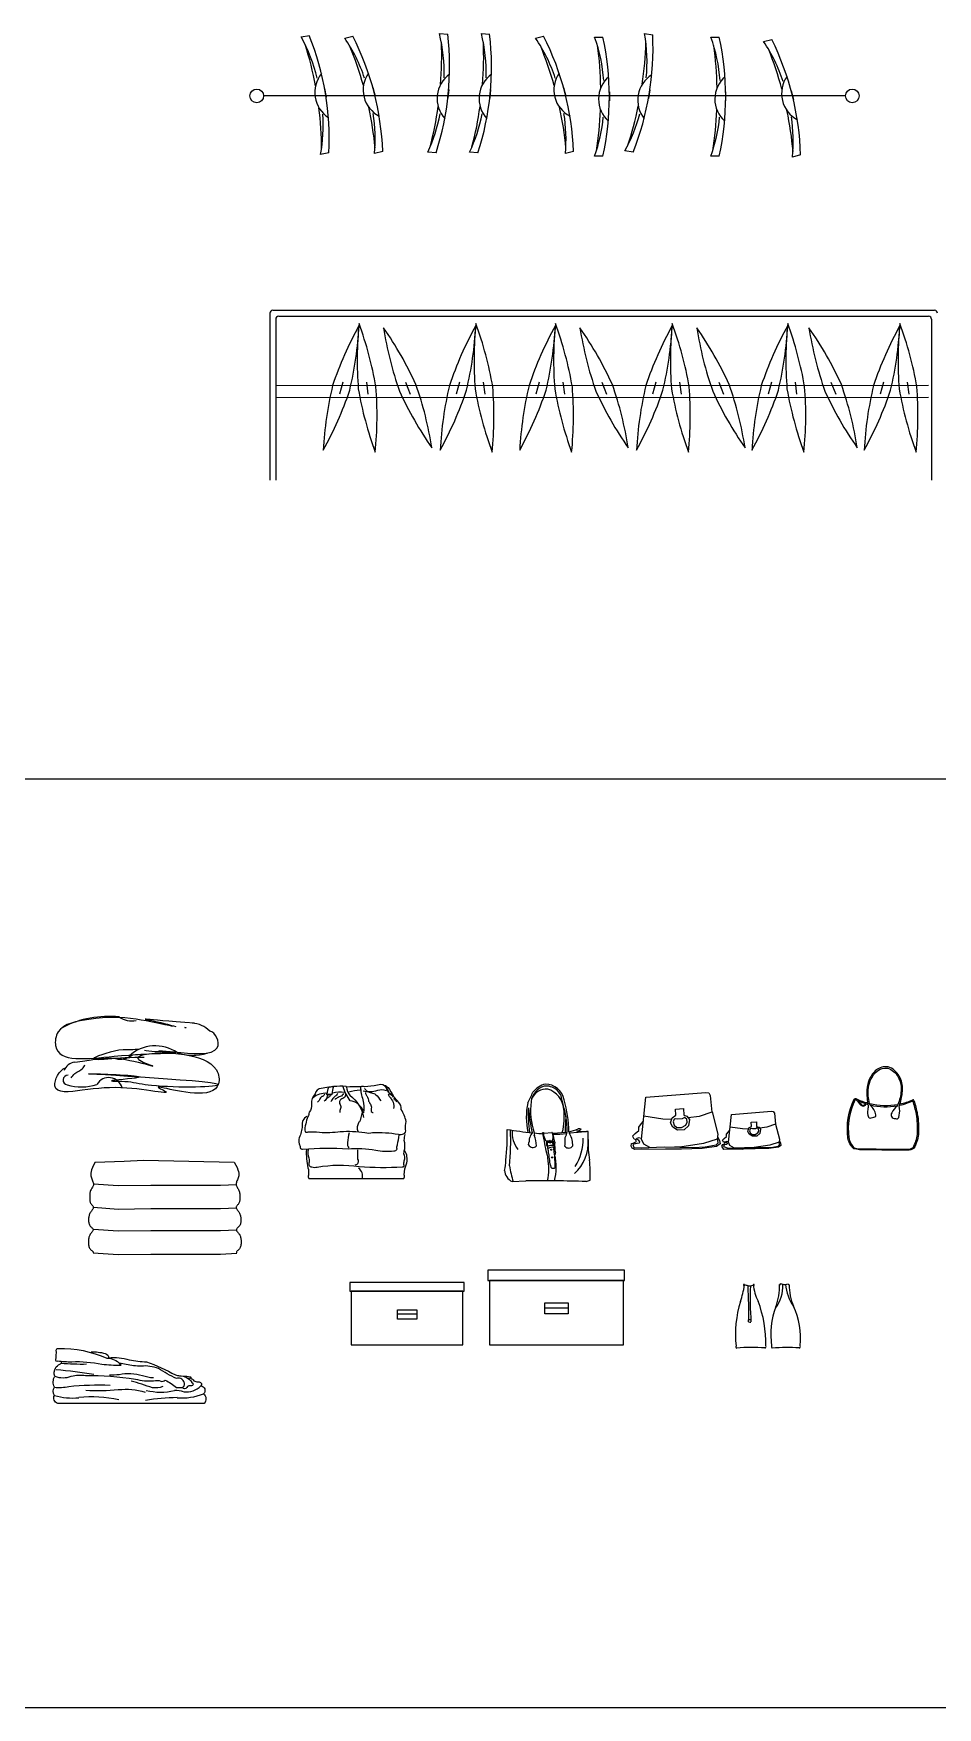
# Model space of a CAD drawing. Header units: inches. Extents: x 8.4 to 50.9, y 14.4 to 39.2.
# Drawn here: x 38.81 to 41.84, y 21.33 to 26.95 of the extents above; entities that cross this region are included whole.
import ezdxf

# ---------------------------------------------------------------- set-up
doc = ezdxf.new("R2010")
doc.units = ezdxf.units.IN
doc.header["$MEASUREMENT"] = 0
for name, color, linetype in [('02', 2, 'Continuous'), ('1', 1, 'Continuous'), ('4', 4, 'Continuous')]:
    doc.layers.add(name, color=color, linetype=linetype)

msp = doc.modelspace()

# ---------------------------------------------------------------- linework, layer by layer
at = {"layer": '02'}
for p, q in [((39.7055, 26.9423), (39.7333, 26.947)), ((39.8522, 26.9376), (39.8795, 26.9447)), ((40.1697, 26.9537), (40.1977, 26.9509)), ((40.3105, 26.9537), (40.3386, 26.9509)), ((40.4924, 26.9376), (40.5197, 26.9447)), ((40.6908, 26.9416), (40.7189, 26.9416)), ((40.8579, 26.9538), (40.8857, 26.9491)), ((41.0811, 26.9416), (41.1093, 26.9416)), ((41.2581, 26.9269), (41.2854, 26.9338)), ((39.7844, 26.7695), (39.7894, 26.7397)), ((39.9461, 26.7724), (39.9537, 26.7432)), ((40.201, 26.7662), (40.198, 26.7362)), ((40.3418, 26.7662), (40.3389, 26.7362)), ((40.5864, 26.7724), (40.5939, 26.7432)), ((40.7403, 26.7581), (40.7403, 26.7279)), ((40.8766, 26.7647), (40.8717, 26.7349)), ((41.1306, 26.7581), (41.1306, 26.7279)), ((41.3506, 26.7609), (41.3579, 26.7316)), ((41.5327, 26.744), (39.5789, 26.744)), ((39.7989, 26.5526), (39.7711, 26.5479)), ((39.9797, 26.5576), (39.9524, 26.5506)), ((40.1585, 26.553), (40.1305, 26.5558)), ((40.2994, 26.553), (40.2714, 26.5558)), ((40.62, 26.5576), (40.5927, 26.5506)), ((40.7189, 26.5417), (40.6908, 26.5417)), ((40.82, 26.5547), (40.7923, 26.5594)), ((41.1093, 26.5417), (41.0811, 26.5417)), ((41.3823, 26.5459), (41.355, 26.539)), ((40.863, 23.3818), (41.0641, 23.3977)), ((41.0641, 23.3977), (41.0739, 23.397)), ((41.0739, 23.397), (41.0792, 23.388)), ((41.0792, 23.388), (41.0845, 23.3321)), ((40.8479, 23.2417), (40.863, 23.3818)), ((40.9625, 23.3418), (40.9888, 23.3439)), ((40.9638, 23.3213), (40.9625, 23.3418)), ((40.9888, 23.3439), (40.99, 23.3213)), ((41.0845, 23.3321), (41.0415, 23.317)), ((41.0852, 23.3328), (41.1048, 23.2576)), ((41.15, 23.3245), (41.2841, 23.3351)), ((41.2841, 23.3351), (41.2906, 23.3346)), ((41.2906, 23.3346), (41.2941, 23.3286)), ((41.2941, 23.3286), (41.2976, 23.2913)), ((40.839, 23.282), (40.8478, 23.2937)), ((40.839, 23.2698), (40.839, 23.282)), ((40.8478, 23.2937), (40.8549, 23.3018)), ((40.9195, 23.3087), (40.8562, 23.3182)), ((40.9495, 23.3077), (40.9195, 23.3087)), ((40.9456, 23.296), (40.9514, 23.3133)), ((40.9528, 23.2813), (40.9456, 23.296)), ((40.9514, 23.3133), (40.9638, 23.3213)), ((40.9695, 23.2713), (40.9528, 23.2813)), ((40.9579, 23.3087), (40.9545, 23.299)), ((40.9545, 23.299), (40.9579, 23.2882)), ((40.9621, 23.31), (40.9579, 23.3087)), ((40.9579, 23.2882), (40.9671, 23.2809)), ((40.9687, 23.3085), (40.9621, 23.31)), ((40.9671, 23.2809), (40.9829, 23.2801)), ((40.9845, 23.3094), (40.9687, 23.3085)), ((40.9914, 23.2727), (40.9695, 23.2713)), ((40.9829, 23.2801), (40.9967, 23.2884)), ((40.9929, 23.3145), (40.9845, 23.3094)), ((40.99, 23.3213), (41.0009, 23.318)), ((41.006, 23.286), (40.9914, 23.2727)), ((41.0001, 23.3085), (40.9929, 23.3145)), ((40.9967, 23.2884), (41.0011, 23.2979)), ((41.0011, 23.2979), (41.0001, 23.3085)), ((41.0009, 23.318), (41.0096, 23.3073)), ((41.0415, 23.317), (41.0053, 23.3126)), ((41.0096, 23.3073), (41.006, 23.286)), ((41.1399, 23.2311), (41.15, 23.3245)), ((41.1399, 23.2657), (41.1446, 23.2711)), ((41.1877, 23.2757), (41.1454, 23.282)), ((41.2076, 23.2751), (41.1877, 23.2757)), ((41.205, 23.2673), (41.2089, 23.2788)), ((41.2089, 23.2788), (41.2172, 23.2842)), ((41.2133, 23.2757), (41.211, 23.2692)), ((41.2161, 23.2766), (41.2133, 23.2757)), ((41.2205, 23.2756), (41.2161, 23.2766)), ((41.2163, 23.2978), (41.2339, 23.2992)), ((41.2172, 23.2842), (41.2163, 23.2978)), ((41.231, 23.2762), (41.2205, 23.2756)), ((41.2366, 23.2796), (41.231, 23.2762)), ((41.2339, 23.2992), (41.2346, 23.2842)), ((41.2346, 23.2842), (41.2419, 23.2819)), ((41.2414, 23.2756), (41.2366, 23.2796)), ((41.242, 23.2685), (41.2414, 23.2756)), ((41.2419, 23.2819), (41.2477, 23.2748)), ((41.269, 23.2812), (41.2449, 23.2783)), ((41.2477, 23.2748), (41.2453, 23.2606)), ((41.2976, 23.2913), (41.269, 23.2812)), ((41.2981, 23.2918), (41.3112, 23.2417)), ((40.5215, 23.2618), (40.5471, 23.2639)), ((40.5291, 23.2311), (40.5295, 23.2207)), ((40.5315, 23.2312), (40.5317, 23.2203)), ((40.5329, 23.2342), (40.5316, 23.2342)), ((40.5322, 23.2171), (40.5336, 23.2171)), ((40.5329, 23.2324), (40.5325, 23.2324)), ((40.5402, 23.235), (40.5332, 23.235)), ((40.5332, 23.2314), (40.5409, 23.2315)), ((40.5483, 23.235), (40.5418, 23.235)), ((40.5425, 23.2315), (40.5488, 23.2316)), ((40.5493, 23.2616), (40.5987, 23.2651)), ((40.6358, 23.2638), (40.6051, 23.2616)), ((40.6691, 23.2668), (40.6358, 23.2638)), ((40.6691, 23.2668), (40.6636, 23.2674)), ((40.6691, 23.2401), (40.6691, 23.2668)), ((40.8134, 23.2174), (40.8143, 23.2262)), ((40.8169, 23.2113), (40.8134, 23.2174)), ((40.8143, 23.2262), (40.8204, 23.2281)), ((40.8187, 23.2525), (40.8266, 23.2601)), ((40.82, 23.2484), (40.8187, 23.2525)), ((40.8271, 23.2257), (40.8196, 23.223)), ((40.8196, 23.223), (40.8226, 23.2137)), ((40.8231, 23.2415), (40.82, 23.2484)), ((40.8204, 23.2281), (40.8315, 23.2333)), ((40.8279, 23.2402), (40.8231, 23.2415)), ((40.8266, 23.2601), (40.839, 23.2698)), ((40.8399, 23.2277), (40.8271, 23.2257)), ((40.8315, 23.2333), (40.8279, 23.2402)), ((40.8377, 23.246), (40.8306, 23.2419)), ((40.8306, 23.2419), (40.8372, 23.239)), ((40.8372, 23.239), (40.8412, 23.2325)), ((40.8478, 23.244), (40.8377, 23.246)), ((40.8412, 23.2325), (40.8399, 23.2277)), ((40.8469, 23.2125), (40.9242, 23.215)), ((40.8555, 23.2245), (40.8479, 23.2417)), ((40.8763, 23.2134), (40.8555, 23.2245)), ((40.9242, 23.215), (40.9767, 23.214)), ((40.9768, 23.2148), (40.9589, 23.2143)), ((41.0558, 23.2272), (40.9768, 23.2148)), ((41.0226, 23.2136), (41.0619, 23.2152)), ((41.1003, 23.2165), (41.0513, 23.21)), ((41.1025, 23.241), (41.0558, 23.2272)), ((41.0619, 23.2152), (41.0986, 23.2217)), ((41.0986, 23.2217), (41.1056, 23.2286)), ((41.1122, 23.225), (41.1003, 23.2165)), ((41.1048, 23.2576), (41.1025, 23.241)), ((41.1056, 23.2286), (41.1029, 23.2438)), ((41.1036, 23.2486), (41.1105, 23.2371)), ((41.1105, 23.2371), (41.1122, 23.225)), ((41.1175, 23.2181), (41.1216, 23.2234)), ((41.1193, 23.2151), (41.1175, 23.2181)), ((41.1248, 23.2064), (41.1193, 23.2151)), ((41.1204, 23.2382), (41.1257, 23.2433)), ((41.1213, 23.2355), (41.1204, 23.2382)), ((41.1234, 23.2309), (41.1213, 23.2355)), ((41.1216, 23.2234), (41.129, 23.2269)), ((41.126, 23.2218), (41.1231, 23.2167)), ((41.1231, 23.2167), (41.1393, 23.2105)), ((41.1231, 23.2167), (41.1231, 23.2167)), ((41.1266, 23.2315), (41.1234, 23.2309)), ((41.1257, 23.2433), (41.134, 23.2498)), ((41.1346, 23.2232), (41.126, 23.2218)), ((41.129, 23.2269), (41.1266, 23.2315)), ((41.1331, 23.2339), (41.1284, 23.2312)), ((41.1284, 23.2312), (41.1328, 23.2307)), ((41.1328, 23.2307), (41.1354, 23.2264)), ((41.1399, 23.2326), (41.1331, 23.2339)), ((41.134, 23.2579), (41.1399, 23.2657)), ((41.134, 23.2498), (41.134, 23.2579)), ((41.1354, 23.2264), (41.1346, 23.2232)), ((41.145, 23.2196), (41.1399, 23.2311)), ((41.1605, 23.2113), (41.145, 23.2196)), ((41.2099, 23.2575), (41.205, 23.2673)), ((41.221, 23.2508), (41.2099, 23.2575)), ((41.211, 23.2692), (41.2133, 23.262)), ((41.2133, 23.262), (41.2194, 23.2572)), ((41.2194, 23.2572), (41.2299, 23.2567)), ((41.2356, 23.2517), (41.221, 23.2508)), ((41.2785, 23.2214), (41.2258, 23.2131)), ((41.2299, 23.2567), (41.2391, 23.2622)), ((41.2453, 23.2606), (41.2356, 23.2517)), ((41.2391, 23.2622), (41.242, 23.2685)), ((41.3097, 23.2306), (41.2785, 23.2214)), ((41.2826, 23.2134), (41.307, 23.2177)), ((41.307, 23.2177), (41.3117, 23.2223)), ((41.3161, 23.2199), (41.3082, 23.2142)), ((41.3112, 23.2417), (41.3097, 23.2306)), ((41.3117, 23.2223), (41.3103, 23.2307)), ((41.3114, 23.2339), (41.315, 23.228)), ((41.315, 23.228), (41.3161, 23.2199)), ((40.5565, 23.1895), (40.5538, 23.2101)), ((40.8253, 23.2064), (40.8169, 23.2113)), ((40.8226, 23.2137), (40.8469, 23.2125)), ((40.9286, 23.2075), (40.8253, 23.2064)), ((40.982, 23.2079), (40.9286, 23.2075)), ((40.9767, 23.214), (41.0226, 23.2136)), ((41.0513, 23.21), (40.982, 23.2079)), ((41.1816, 23.2072), (41.1248, 23.2064)), ((41.1393, 23.2105), (41.1725, 23.2107)), ((41.2258, 23.2131), (41.1605, 23.2113)), ((41.1725, 23.2107), (41.184, 23.2099)), ((41.1884, 23.2064), (41.1816, 23.2072)), ((41.184, 23.2099), (41.1908, 23.2124)), ((41.1937, 23.2086), (41.1884, 23.2078)), ((41.1884, 23.2078), (41.1884, 23.2064)), ((41.1908, 23.2124), (41.2258, 23.2132)), ((41.2293, 23.2092), (41.1937, 23.2086)), ((41.2258, 23.2132), (41.2826, 23.2134)), ((41.2755, 23.2099), (41.2293, 23.2092)), ((41.3082, 23.2142), (41.2755, 23.2099)), ((40.4136, 23.0986), (40.4595, 23.1008)), ((40.0939, 22.6532), (40.0289, 22.6532)), ((40.602, 22.6738), (40.5239, 22.6738))]:
    msp.add_line(p, q, dxfattribs=at)
for points in [[(41.6159, 23.3553, -0.10597), (41.6093, 23.4065, -0.17047), (41.6323, 23.4635, -0.193442), (41.665, 23.48, -0.155373), (41.6848, 23.4755, -0.174667), (41.7144, 23.4398, -0.120659), (41.719, 23.3977, -0.08518), (41.7065, 23.3519, 0.140959), (41.6881, 23.3298, 0.271188), (41.6874, 23.3172, 0.271089), (41.7003, 23.3104, 0.516001), (41.7116, 23.3145, 0.08217), (41.7146, 23.3434, -0.184485), (41.714, 23.3536, 0.041387), (41.7235, 23.3971, 0.120659), (41.7187, 23.4413, 0.174667), (41.6871, 23.4794, 0.155373), (41.6646, 23.4845, 0.193442), (41.6289, 23.4665, 0.170517), (41.6047, 23.4067, 0.063843), (41.6095, 23.3533, -0.013988), (41.6074, 23.3407, 0.142578), (41.6098, 23.3155, 0.328569), (41.6153, 23.3121, 0.084264), (41.6316, 23.3162, 0.349844), (41.635, 23.3227, 0.17173)], [(39.8073, 23.3896, 0.052605), (39.7942, 23.3901, -0.486914), (39.7923, 23.3932, 0.032264), (39.7982, 23.4157, -0.316185), (39.7998, 23.4168, 0.025835), (39.8118, 23.4185, -0.607919), (39.8141, 23.4176, 0.043658), (39.8086, 23.3927, -0.481217)], [(41.5746, 23.3703, -0.003042), (41.5859, 23.3574, 0.321412), (41.5942, 23.3554, 0.113901), (41.6009, 23.3602, -0.031679)], [(39.0367, 22.4846, 0.058386), (38.9362, 22.4929, -0.032918), (38.8887, 22.4956, -0.785043), (38.8821, 22.5006, 0.057542), (38.8841, 22.5325, -0.588346), (38.8911, 22.5385, -0.112245), (39.0537, 22.5056, -0.243878), (39.0986, 22.485, -1.14098), (39.0989, 22.481, -0.018193)]]:
    msp.add_lwpolyline(points, format="xyb", close=True, dxfattribs=at)
for points in [[(39.7982, 23.4157, -0.000424), (39.7735, 23.4118, 0.315855), (39.7525, 23.3936, 0.180206), (39.7401, 23.3593, -0.24089), (39.7328, 23.3317, 0.108643), (39.7312, 23.3238, -0.075674), (39.7283, 23.3172, 0.063058), (39.7213, 23.2923, 0.163803), (39.7193, 23.2663, 0.330381), (39.7296, 23.266, -0.021181), (39.7671, 23.2648, 0.059064), (39.8372, 23.2669, -0.056956), (39.92, 23.2631, 0.119252), (39.9456, 23.2631, -0.059513), (40.0322, 23.2575, 0.104049), (40.0498, 23.2589, 0.437299), (40.0564, 23.2733, -0.090293), (40.058, 23.3008, 0.078415), (40.0419, 23.3408, 0.23325), (40.0322, 23.3655, 0.064402), (40.0168, 23.383)], [(39.7938, 23.3919, -0.099232), (39.8062, 23.3919, 0.396992), (39.8076, 23.3928)], [(39.9856, 23.4208, 0.238417), (39.9616, 23.4223, -0.032036), (39.9185, 23.4172, 0.240697), (39.9051, 23.4165, 0.03541), (39.858, 23.4161, 0.427311), (39.8554, 23.4183, 0.033746), (39.8152, 23.4179)], [(39.9119, 23.3416, 0.238948), (39.8707, 23.3699, -0.099634), (39.8473, 23.4166)], [(39.858, 23.4161, 0.179429), (39.869, 23.3888, -0.18809), (39.9151, 23.3143)], [(39.9051, 23.4165, 0.089129), (39.9131, 23.3736, -0.073142), (39.9155, 23.3293, -0.466229), (39.9119, 23.3416, -0.023364), (39.9036, 23.3044, -0.185541), (39.898, 23.2961, 0.180857), (39.8957, 23.2681)], [(39.9924, 23.4037, 0.154692), (39.9617, 23.4047, -0.147657), (39.9142, 23.4023)], [(39.9995, 23.3976, 0.053321), (39.9856, 23.4208, -0.676584), (39.9903, 23.4197, 0.10017), (39.9982, 23.415, 0.007599), (40.0162, 23.3859, -0.162388), (40.0155, 23.3822, 0.140868), (40.0037, 23.3914)], [(40.0137, 23.3879, 0.12751), (40.0022, 23.3942, -0.289421), (40.001, 23.3976, 0.074852), (39.9878, 23.4205)], [(41.7621, 23.3713, -0.037616), (41.774, 23.3253, -0.05603), (41.7781, 23.2634, -0.11055), (41.7652, 23.216, -0.275067), (41.7466, 23.2046, -0.009166), (41.599, 23.2057, -0.091267), (41.5607, 23.2093, -0.179838), (41.5411, 23.2459, -0.150068), (41.5623, 23.3754, -0.532357), (41.57, 23.3764, 0.04436), (41.6077, 23.3624)], [(41.5653, 23.3739, 0.150068), (41.5444, 23.2463, 0.176388), (41.5624, 23.2123, 0.089854), (41.5988, 23.209, 0.009178), (41.7466, 23.208, 0.275067), (41.7623, 23.2175, 0.11055), (41.7748, 23.2636, 0.05603), (41.7707, 23.3247, 0.036677), (41.7591, 23.3699, 0.036677)], [(41.5628, 23.3761, 0.007797), (41.569, 23.3729, -0.004047), (41.5841, 23.3558, 0.321412), (41.5951, 23.3532, 0.127161), (41.6034, 23.3594, 0.006), (41.6085, 23.358)], [(39.7252, 23.3174, 0.345285), (39.7096, 23.2859, -0.089627), (39.6993, 23.246, 0.091777), (39.699, 23.2258, -0.136934), (39.7023, 23.2128, 0.445396), (39.7109, 23.2076, -0.039908), (39.8636, 23.209, -0.057327), (39.9562, 23.2046, 0.088178), (40.0169, 23.2021, 0.335779), (40.0276, 23.2077, -0.15777), (40.029, 23.2225, 0.009008), (40.0351, 23.2555, 0.009008)], [(40.0535, 23.2573, 0.058826), (40.0509, 23.2375, -0.10426), (40.0524, 23.2072, 0.097955), (40.0498, 23.1936, -0.157807), (40.0509, 23.1674, 0.118529), (40.0503, 23.1544, -0.644104), (40.0446, 23.147, -0.031774), (39.9007, 23.1486, 0.075759), (39.76, 23.1465, -0.149528), (39.7417, 23.147, -0.480127), (39.7328, 23.1612, 0.130325), (39.7328, 23.1774, -0.112284), (39.7302, 23.2061)], [(39.867, 23.263, 0.070302), (39.8617, 23.23, 0.255659), (39.8662, 23.2116)], [(39.7235, 23.206, 0.073283), (39.7285, 23.1449, -0.136577), (39.7302, 23.1204, 0.193326), (39.7317, 23.1086), (40.0503, 23.1086, 0.176293), (40.052, 23.1213, -0.108095), (40.0609, 23.1617, 0.176992), (40.0541, 23.2022)], [(39.8944, 23.2056, 0.007316), (39.8955, 23.1737, -0.577356), (39.8861, 23.1544)], [(40.6622, 23.0992, 0.011679), (40.4595, 23.1008, 0.011679)], [(38.8776, 22.4081, -0.244181), (38.8789, 22.4455, -0.208619), (38.8813, 22.4727, -0.180536), (38.8961, 22.4856, 0.191922), (38.9023, 22.4935)], [(39.0005, 22.527, -0.084181), (39.0478, 22.5215, -0.362435), (39.0597, 22.5067)], [(39.0597, 22.5069, -0.103237), (39.1288, 22.4998, 0.029781), (39.187, 22.4934, -0.046327), (39.2836, 22.4495, 0.02675), (39.2974, 22.4466, -0.268695), (39.3389, 22.4247, -0.865342), (39.3377, 22.4127, 0.333143), (39.3216, 22.4075, -0.58595), (39.3078, 22.4075, 0.460953), (39.3118, 22.427, 0.430835), (39.287, 22.4374, -0.025994), (39.2267, 22.471, 0.117644), (39.1691, 22.4791, -0.051726), (39.1184, 22.4842, 0.088504), (39.0963, 22.4877)], [(38.8789, 22.4455, 0.193514), (38.9342, 22.4455, -0.083398), (38.982, 22.448, -0.037606), (39.1495, 22.4359, 0.096242), (39.2106, 22.4301, -0.139327), (39.2348, 22.429, 0.310694), (39.2497, 22.4319, -0.049839), (39.2876, 22.4075, 0.057149), (39.3078, 22.4075)], [(39.21, 22.4393, -0.070216), (39.1732, 22.4468, 0.122782), (39.0948, 22.4503, -0.044933), (39.0626, 22.4491)], [(39.2418, 22.4103, -0.09895), (39.2064, 22.406, 0.02354), (39.1348, 22.4292)], [(39.3118, 22.4449, -0.113345), (39.3331, 22.4428, -0.773116), (39.3356, 22.4384, -0.020243), (39.3274, 22.4372)], [(39.3356, 22.4384, -0.099005), (39.3457, 22.4303, 0.181226), (39.3591, 22.4266, -0.509889), (39.3716, 22.4161)], [(39.3695, 22.4132, -0.596233), (39.3785, 22.3863, -0.409904), (39.3806, 22.3541), (38.8889, 22.3541, -0.482134), (38.8776, 22.381, -0.330648), (38.8776, 22.4081)], [(38.8776, 22.4081, 0.070582), (38.926, 22.411, -0.037517), (39.0647, 22.4153)], [(38.9831, 22.398, 0.035757), (39.0922, 22.4002, -0.100746), (39.1825, 22.3922)]]:
    msp.add_lwpolyline(points, format="xyb", dxfattribs=at)
for points in [[(39.0146, 23.1645), (39.0093, 23.1543), (39.0053, 23.1457), (39.0025, 23.1384), (39.0006, 23.1323), (38.9997, 23.127), (38.9994, 23.1225), (38.9998, 23.1185), (39.0006, 23.1149), (39.0017, 23.1114), (39.0029, 23.108), (39.0043, 23.1047), (39.0057, 23.1015), (39.0069, 23.0985), (39.0078, 23.0955), (39.0085, 23.0927), (39.0087, 23.0899), (39.0083, 23.0872), (39.0075, 23.0847), (39.0064, 23.0821), (39.005, 23.0796), (39.0035, 23.0771), (39.0019, 23.0745), (39.0005, 23.0719), (38.9992, 23.0692), (38.9982, 23.0664), (38.9974, 23.0635), (38.9969, 23.0606), (38.9965, 23.0576), (38.9963, 23.0546), (38.9962, 23.0516), (38.9961, 23.0486), (38.9961, 23.0457), (38.9961, 23.0429), (38.9962, 23.0402), (38.9963, 23.0375), (38.9965, 23.035), (38.9969, 23.0326), (38.9974, 23.0303), (38.9982, 23.0281), (38.9992, 23.0261), (39.0005, 23.0241), (39.0019, 23.0223), (39.0035, 23.0206), (39.005, 23.019), (39.0063, 23.0173), (39.0074, 23.0156), (39.0082, 23.0139), (39.0085, 23.0122), (39.0082, 23.0103), (39.0074, 23.0083), (39.0063, 23.0062), (39.0049, 23.0041), (39.0033, 23.0018), (39.0016, 22.9995), (38.9999, 22.9971), (38.9983, 22.9947), (38.997, 22.9922), (38.9958, 22.9896), (38.9948, 22.987), (38.994, 22.9843), (38.9934, 22.9816), (38.9929, 22.9789), (38.9925, 22.9761), (38.9923, 22.9732), (38.9922, 22.9704), (38.9922, 22.9675), (38.9924, 22.9646), (38.9928, 22.9618), (38.9934, 22.959), (38.9942, 22.9564), (38.9953, 22.9539), (38.9966, 22.9515), (38.9982, 22.9494), (39, 22.9474), (39.0019, 22.9455), (39.0036, 22.9438), (39.0052, 22.9421), (39.0065, 22.9405), (39.0074, 22.9388), (39.0078, 22.9372), (39.0076, 22.9355), (39.0068, 22.9337), (39.0057, 22.9319), (39.0042, 22.93), (39.0025, 22.9281), (39.0008, 22.926), (38.9991, 22.9239), (38.9975, 22.9217), (38.9961, 22.9193), (38.995, 22.9169), (38.9941, 22.9143), (38.9934, 22.9117), (38.9928, 22.9089), (38.9924, 22.906), (38.9921, 22.903), (38.9919, 22.8999), (38.9917, 22.8966), (38.9917, 22.8933), (38.9919, 22.89), (38.9922, 22.8868), (38.9927, 22.8836), (38.9935, 22.8806), (38.9945, 22.8777), (38.9958, 22.8751), (38.9974, 22.8728), (38.9992, 22.8708), (39.0012, 22.869), (39.003, 22.8674), (39.0048, 22.8659), (39.0062, 22.8645), (39.0073, 22.8632), (39.0078, 22.862), (39.0078, 22.8607), (39.0074, 22.8599)], [(39.0146, 23.1645), (39.112, 23.167), (39.1769, 23.1708), (39.4815, 23.1645)], [(39.4815, 23.1645), (39.4868, 23.1543), (39.4908, 23.1457), (39.4936, 23.1384), (39.4955, 23.1323), (39.4964, 23.127), (39.4967, 23.1225), (39.4963, 23.1185), (39.4955, 23.1149), (39.4944, 23.1114), (39.4932, 23.108), (39.4918, 23.1047), (39.4904, 23.1015), (39.4892, 23.0985), (39.4883, 23.0955), (39.4876, 23.0927), (39.4874, 23.0899), (39.4878, 23.0872), (39.4886, 23.0847), (39.4897, 23.0821), (39.4911, 23.0796), (39.4926, 23.0771), (39.4942, 23.0745), (39.4956, 23.0719), (39.4969, 23.0692), (39.4979, 23.0664), (39.4987, 23.0635), (39.4992, 23.0606), (39.4996, 23.0576), (39.4998, 23.0546), (39.5, 23.0516), (39.5, 23.0486), (39.5, 23.0457), (39.5, 23.0429), (39.5, 23.0402), (39.4998, 23.0375), (39.4996, 23.035), (39.4992, 23.0326), (39.4987, 23.0303), (39.4979, 23.0281), (39.4969, 23.0261), (39.4956, 23.0241), (39.4942, 23.0223), (39.4926, 23.0206), (39.4911, 23.019), (39.4898, 23.0173), (39.4887, 23.0156), (39.4879, 23.0139), (39.4877, 23.0122), (39.4879, 23.0103), (39.4887, 23.0083), (39.4898, 23.0062), (39.4912, 23.0041), (39.4928, 23.0018), (39.4945, 22.9995), (39.4962, 22.9971), (39.4978, 22.9947), (39.4991, 22.9922), (39.5003, 22.9896), (39.5013, 22.987), (39.5021, 22.9843), (39.5028, 22.9816), (39.5032, 22.9789), (39.5036, 22.9761), (39.5038, 22.9732), (39.5039, 22.9704), (39.5039, 22.9675), (39.5037, 22.9646), (39.5033, 22.9618), (39.5027, 22.959), (39.5019, 22.9564), (39.5008, 22.9539), (39.4995, 22.9515), (39.4979, 22.9494), (39.4961, 22.9474), (39.4943, 22.9455), (39.4925, 22.9438), (39.4909, 22.9421), (39.4896, 22.9405), (39.4887, 22.9388), (39.4883, 22.9372), (39.4885, 22.9355), (39.4893, 22.9337), (39.4904, 22.9319), (39.4919, 22.93), (39.4936, 22.9281), (39.4953, 22.926), (39.497, 22.9239), (39.4986, 22.9217), (39.5, 22.9193), (39.5011, 22.9169), (39.502, 22.9143), (39.5027, 22.9117), (39.5033, 22.9089), (39.5037, 22.906), (39.504, 22.903), (39.5042, 22.8999), (39.5044, 22.8966), (39.5044, 22.8933), (39.5042, 22.89), (39.5039, 22.8868), (39.5034, 22.8836), (39.5026, 22.8806), (39.5016, 22.8777), (39.5003, 22.8751), (39.4987, 22.8728), (39.4969, 22.8708), (39.4949, 22.869), (39.4931, 22.8674), (39.4913, 22.8659), (39.4899, 22.8645), (39.4888, 22.8632), (39.4883, 22.862), (39.4884, 22.8607), (39.4889, 22.8594), (39.4899, 22.858), (39.49, 22.858)], [(39.0086, 23.0913), (39.0916, 23.0856), (39.2011, 23.0869), (39.435, 23.0869), (39.4885, 23.0894)], [(39.0086, 23.0124), (39.0916, 23.0067), (39.2011, 23.008), (39.435, 23.008), (39.4885, 23.0105)], [(39.0086, 22.9386), (39.0916, 22.9329), (39.2011, 22.9342), (39.435, 22.9342), (39.4885, 22.9368)], [(39.0074, 22.8599), (39.0916, 22.8541), (39.2011, 22.8554), (39.435, 22.8554), (39.49, 22.858)]]:
    msp.add_lwpolyline(points, dxfattribs=at)
for points in [[(40.7916, 22.8012), (40.3327, 22.8012), (40.3327, 22.7663), (40.7916, 22.7663)], [(40.7874, 22.7663), (40.3379, 22.7663), (40.3379, 22.5503), (40.7874, 22.5503)], [(40.2532, 22.7594), (39.8696, 22.7594), (39.8696, 22.7303), (40.2532, 22.7303)], [(40.249, 22.7303), (39.8738, 22.7303), (39.8738, 22.5503), (40.249, 22.5503)], [(40.0289, 22.6681), (40.0939, 22.6681), (40.0939, 22.6372), (40.0289, 22.6372)], [(40.5239, 22.6917), (40.602, 22.6917), (40.602, 22.6546), (40.5239, 22.6546)]]:
    msp.add_lwpolyline(points, close=True, dxfattribs=at)
for centre, radius in [((39.5566, 26.7443), 0.023), ((41.5558, 26.7443), 0.023), ((40.5453, 23.2058), 0.00191), ((40.5483, 23.1801), 0.00199)]:
    msp.add_circle(centre, radius, dxfattribs=at)
for centre, radius, start, end in [((39.2294, 26.6763), 0.5454, 13.4812, 29.1989), ((38.8561, 26.5982), 0.9439, 357.2263, 21.6813), ((39.4015, 26.6306), 0.5454, 18.5489, 34.2667), ((39.0366, 26.5199), 0.9439, 2.294, 26.7491), ((39.2601, 26.8424), 0.9439, 342.147, 6.602), ((39.6408, 26.8206), 0.5454, 358.4019, 14.1196), ((39.1204, 26.8756), 1.0572, 354.9605, 2.6676), ((39.4009, 26.8424), 0.9439, 342.147, 6.602), ((39.7817, 26.8206), 0.5454, 358.4019, 14.1196), ((39.2613, 26.8756), 1.0572, 354.9605, 2.6676), ((40.0418, 26.6306), 0.5454, 18.5489, 34.2667), ((39.6768, 26.5199), 0.9439, 2.294, 26.7491), ((40.1775, 26.7573), 0.5454, 4.0274, 19.7451), ((39.7964, 26.7416), 0.9439, 347.7725, 12.2275), ((39.9429, 26.9035), 0.9439, 338.3187, 2.7737), ((39.8058, 26.946), 1.0572, 351.1323, 358.8394), ((40.3214, 26.8563), 0.5454, 354.5736, 10.2913), ((40.5678, 26.7573), 0.5454, 4.0274, 19.7451), ((40.1868, 26.7416), 0.9439, 347.7725, 12.2275), ((40.8047, 26.6238), 0.5454, 18.0512, 33.769), ((40.4389, 26.5163), 0.9439, 1.7963, 26.2514), ((38.7127, 26.594), 1.0572, 10.0399, 17.747), ((38.894, 26.503), 1.0572, 15.1076, 22.8147), ((39.5343, 26.503), 1.0572, 15.1076, 22.8147), ((39.6542, 26.761), 1.0572, 0.586, 8.2931), ((40.0446, 26.761), 1.0572, 0.586, 8.2931), ((40.2962, 26.5006), 1.0572, 14.6099, 22.317), ((39.8505, 26.7555), 0.0992, 140.1358, 237.8848), ((40.0132, 26.7643), 0.0992, 145.2035, 242.9525), ((40.2611, 26.7355), 0.0992, 125.0565, 222.8054), ((40.402, 26.7355), 0.0992, 125.0565, 222.8054), ((40.6534, 26.7643), 0.0992, 145.2035, 242.9525), ((40.9346, 26.73), 0.0992, 121.2282, 218.9772), ((40.8032, 26.7334), 0.0992, 130.682, 228.431), ((41.1935, 26.7334), 0.0992, 130.682, 228.431), ((41.4176, 26.7523), 0.0992, 144.7058, 242.4548), ((38.7179, 26.5647), 1.0565, 0.0906, 7.6038), ((38.9018, 26.4743), 1.0565, 5.1584, 12.6715), ((39.1179, 26.846), 1.0565, 345.0113, 352.5244), ((39.2587, 26.846), 1.0565, 345.0113, 352.5244), ((39.5421, 26.4743), 1.0565, 5.1584, 12.6715), ((39.8013, 26.9165), 1.0565, 341.183, 348.6962), ((39.2321, 26.6446), 0.5476, 349.8329, 3.9715), ((39.407, 26.5992), 0.5476, 354.9006, 9.0392), ((39.6352, 26.7893), 0.5476, 334.7535, 348.8921), ((39.776, 26.7893), 0.5476, 334.7535, 348.8921), ((40.0472, 26.5992), 0.5476, 354.9006, 9.0392), ((40.1749, 26.7256), 0.5476, 340.3791, 354.5177), ((39.6546, 26.7313), 1.0565, 350.6368, 358.15), ((40.3136, 26.8255), 0.5476, 330.9253, 345.0639), ((40.5653, 26.7256), 0.5476, 340.3791, 354.5177), ((40.0449, 26.7313), 1.0565, 350.6368, 358.15), ((40.3037, 26.4718), 1.0565, 4.6607, 12.1738), ((40.8099, 26.5924), 0.5476, 354.4029, 8.5415), ((39.0596, 23.3135), 0.34, 84.054, 116.9239), ((39.1369, 23.7111), 0.0728, 234.6987, 281.8374), ((39.3301, 23.5304), 0.1013, 46.8876, 84.5271), ((39.2165, 23.4245), 0.1301, 55.5122, 132.5866), ((38.9515, 23.4548), 0.0449, 97.2273, 157.8714), ((39.0978, 23.5828), 0.0728, 258.1626, 305.3013), ((39.1892, 22.8704), 0.6549, 91.0063, 94.3229), ((39.3422, 23.6822), 0.1591, 250.9354, 287.4289), ((38.9226, 23.4397), 0.016, 87.2148, 262.5524), ((39.0602, 23.4015), 0.0465, 15.3148, 149.3175), ((38.9682, 23.5757), 0.1591, 252.5711, 289.0646), ((39.787, 23.3329), 0.0624, 85.1437, 130.5417), ((39.8346, 23.3081), 0.0907, 79.8377, 104.3244), ((39.913, 23.2479), 0.1581, 93.3598, 107.4204), ((33.1711, 26.9598), 8.1337, 333.75634, 334.03709), ((40.5389, 23.3595), 0.0618, 106.331, 172.7209), ((40.5304, 23.353), 0.0564, 87.0931, 152.3981), ((40.5416, 23.3569), 0.0713, 103.1638, 143.9244), ((40.5294, 23.3668), 0.0525, 3.9524, 98.5776), ((40.524, 23.361), 0.0654, 10.7684, 88.8638), ((40.5115, 23.3367), 0.0759, 4.2184, 73.3268), ((40.6962, 23.3147), 0.2348, 168.1109, 192.3891), ((40.8891, 23.325), 0.4211, 177.0229, 188.3707), ((41.0592, 23.3959), 0.5928, 184.8115, 192.9902), ((40.718, 23.3378), 0.2422, 173.0129, 198.25), ((40.2536, 23.2635), 0.3451, 0.2665, 18.0527), ((40.3964, 23.3145), 0.1927, 344.8086, 8.2941), ((40.2282, 23.2655), 0.3758, 0.0813, 16.6435), ((41.6678, 23.5811), 0.2268, 256.3263, 280.5159), ((41.6673, 23.5727), 0.2227, 256.5962, 280.3494), ((41.6673, 23.5727), 0.2227, 282.2206, 295.2023), ((41.6679, 23.5807), 0.2264, 282.1855, 293.6026), ((41.7593, 23.3704), 0.00291, 16.645, 105.5615), ((39.7603, 23.2519), 0.6375, 352.6721, 2.0006), ((40.6448, 24.7791), 1.5252, 260.6679, 263.8568), ((39.55, 23.2349), 0.8593, 354.4105, 2.4972), ((40.5055, 23.2625), 0.0916, 174.3826, 218.0871), ((41.4802, 23.2549), 0.8882, 175.8998, 179.3743), ((40.5539, 23.4966), 0.2359, 282.285, 290.3339), ((40.6298, 23.294), 0.0251, 271.3882, 309.8624), ((40.6396, 23.2553), 0.0204, 72.0828, 100.5391), ((40.3574, 23.2546), 0.1161, 343.901, 356.4084), ((40.4837, 23.2305), 0.0169, 208.7861, 313.922), ((40.5124, 23.2361), 0.0407, 139.1698, 163.9705), ((40.501, 23.2592), 0.0135, 167.8768, 202.328), ((44.9395, 71.7577), 48.6996, 264.75517, 264.79184), ((40.4096, 23.2203), 0.0858, 358.7269, 23.1978), ((40.5188, 23.2574), 0.00521, 59.2182, 155.2311), ((40.5164, 23.2589), 0.00243, 0.5929, 163.6119), ((38.6116, 22.8489), 1.9491, 10.1984, 12.1585), ((40.5745, 23.2647), 0.0559, 186.012, 209.4618), ((40.508, 23.2149), 0.0285, 39.8899, 51.4232), ((40.5322, 23.2311), 0.00317, 101.8542, 179.584), ((40.533, 23.2205), 0.00352, 178.079, 256.5623), ((40.5328, 23.231), 0.00139, 105.958, 173.3789), ((40.4189, 23.2), 0.116, 8.2632, 13.8456), ((40.5334, 23.2205), 0.00174, 188.5222, 268.0811), ((40.5504, 23.2142), 0.0176, 173.4295, 198.8723), ((40.5378, 23.2333), 0.00495, 159.4906, 201.8209), ((40.5461, 23.1918), 0.0278, 73.7779, 118.3846), ((40.5414, 23.2305), 0.00191, 148.7998, 32.3886), ((40.5407, 23.2357), 0.000809, 353.4865, 190.2469), ((40.5333, 23.2318), 0.00757, 344.1749, 29.3286), ((40.5414, 23.2301), 0.000888, 205.1526, 336.4601), ((40.5349, 23.2318), 0.00757, 344.1749, 29.5842), ((40.5467, 23.2613), 0.00267, 6.9903, 81.4301), ((40.5445, 23.2329), 0.0043, 347.1104, 28.2961), ((40.5486, 23.2304), 0.00425, 1.2817, 91.9598), ((40.9745, 23.3197), 0.4347, 191.6508, 193.4017), ((40.5535, 23.2522), 0.0208, 256.6585, 260.82), ((40.2543, 23.1679), 0.3095, 11.832, 17.6236), ((40.514, 23.2484), 0.0378, 339.1093, 11.7909), ((40.5379, 23.2254), 0.0139, 342.6077, 26.8899), ((40.5574, 23.6272), 0.3694, 268.9309, 276.2208), ((40.5338, 23.2251), 0.0199, 341.3315, 15.5321), ((40.5514, 23.2147), 0.00448, 1.2861, 56.9068), ((40.5535, 23.2138), 0.0026, 316.5008, 23.6192), ((40.6693, 23.219), 0.1127, 173.7158, 192.2751), ((39.9526, 23.2484), 0.6396, 357.1572, 359.8096), ((40.6036, 23.228), 0.0166, 222.9536, 325.3592), ((40.5086, 23.2858), 0.0925, 334.7184, 347.1039), ((40.6165, 23.2664), 0.0124, 181.6037, 224.3492), ((40.5474, 23.2221), 0.07, 357.0642, 30.7065), ((40.5329, 23.2288), 0.1367, 311.2252, 4.7406), ((40.4747, 23.2435), 0.178, 328.2013, 0.3583), ((40.6414, 23.3042), 0.0369, 252.7025, 271.709), ((40.652, 23.4013), 0.1344, 265.9451, 274.9529), ((40.9808, 23.2254), 0.312, 177.2994, 189.9978), ((40.2899, 23.167), 0.1028, 342.4907, 1.9648), ((40.4939, 23.1766), 0.04, 1.8575, 25.7362), ((40.3323, 23.1415), 0.2048, 348.6881, 10.2386), ((40.5347, 23.2091), 0.00115, 100.1049, 258.1613), ((40.5493, 23.1812), 0.0326, 80.6553, 117.0013), ((40.3112, 23.1771), 0.2258, 4.0145, 8.4461), ((40.8143, 23.2128), 0.2787, 184.0086, 193.7286), ((40.9745, 23.3197), 0.4347, 194.1342, 194.6051), ((40.5536, 23.2119), 0.00177, 266.5671, 56.7143), ((40.0197, 23.1382), 0.5391, 0.8135, 6.3688), ((40.3898, 23.146), 0.1723, 344.9175, 14.6212), ((40.5562, 23.1931), 0.00357, 274.7353, 33.3142), ((40.3463, 23.1278), 0.33, 355.8311, 7.575), ((39.8774, 23.1162), 0.0349, 347.363, 52.7818), ((40.4377, 23.1426), 0.0502, 187.4716, 241.2922), ((40.6577, 23.1847), 0.2547, 187.5533, 199.7117), ((40.5516, 23.1547), 0.0113, 225.3926, 308.887), ((40.5898, 23.3346), 0.2462, 287.0978, 290.3742), ((40.8281, 22.8127), 0.3711, 341.6648, 350.3991), ((41.192, 22.7515), 0.00205, 355.8825, 341.993), ((41.189, 22.6969), 0.0546, 71.5144, 84.6728), ((39.9019, 22.6681), 1.3063, 358.2144, 3.512), ((41.2096, 22.7885), 0.0399, 265.1972, 289.6076), ((42.2982, 22.7027), 1.0852, 177.5643, 183.9826), ((41.2248, 22.7517), 0.00195, 205.6814, 152.8235), ((41.3903, 22.7715), 0.1683, 186.4255, 206.3012), ((41.1918, 22.75), 0.1313, 324.3171, 1.3257), ((41.1158, 22.7474), 0.196, 339.502, 1.6757), ((41.3128, 22.7553), 0.00247, 245.2792, 22.5411), ((41.3251, 22.7743), 0.0206, 240.9816, 270.9752), ((41.3294, 22.7769), 0.0235, 260.378, 296.6846), ((41.4786, 22.7652), 0.1475, 184.4384, 215.5605), ((41.3446, 22.7573), 0.00485, 197.289, 263.4255), ((41.5085, 22.7483), 0.1645, 178.5338, 204.3286), ((41.5336, 22.5861), 0.37, 162.7218, 186.1144), ((40.8806, 22.5577), 0.3849, 358.5075, 21.1934), ((41.5435, 22.5849), 0.2614, 158.966, 188.4335), ((41.1241, 22.5733), 0.2579, 354.2896, 24.5724), ((41.2118, 22.6607), 0.0249, 260.4175, 278.8847), ((41.2118, 22.6519), 0.0249, 260.4175, 278.8847), ((41.1695, 22.544), 0.00462, 144.5291, 252.3839), ((41.2185, 21.9975), 0.5444, 85.4002, 95.3132), ((41.2615, 22.5449), 0.00478, 278.3245, 36.2069), ((41.2887, 22.5439), 0.00462, 144.5291, 252.3839), ((41.3356, 22.0407), 0.5011, 85.2056, 95.538), ((41.3768, 22.5448), 0.00478, 278.3245, 36.2069), ((38.9689, 23.3423), 0.8561, 265.382, 271.1165), ((38.6846, 20.381), 2.0954, 81.0635, 84.5482), ((38.9381, 22.5815), 0.2094, 253.2236, 275.9219), ((39.0048, 21.9678), 0.408, 77.4148, 96.3454), ((39.2877, 21.814), 0.5593, 89.7906, 100.7095), ((39.2351, 22.5955), 0.2037, 256.0329, 282.822), ((39.2879, 22.3287), 0.0685, 69.8623, 96.3251), ((39.307, 22.5638), 0.1914, 264.8407, 291.9378), ((39.3198, 22.463), 0.0704, 263.2365, 314.9529), ((39.3696, 22.4153), 0.00215, 268.2222, 21.3525)]:
    msp.add_arc(centre, radius, start, end, dxfattribs=at)
for points, knots in [([(39.2746, 23.6198), (39.2447, 23.6261), (39.1315, 23.6512), (39.0353, 23.6526), (38.8864, 23.6259), (38.8694, 23.4928), (39.1235, 23.5331), (39.3785, 23.5294), (39.1934, 23.5354), (39.1798, 23.5388)], [516.269491, 516.269491, 516.269491, 516.269491, 682.409923, 891.977293, 1014.734474, 1072.919492, 1316.794888, 1671.04968, 1777.840688, 1777.840688, 1777.840688, 1777.840688]), ([(39.3475, 23.6303), (39.1626, 23.644), (39.1641, 23.6508), (39.2651, 23.6252), (39.2854, 23.6197)], [40.739338, 40.739338, 40.739338, 40.739338, 245.977875, 365.242048, 365.242048, 365.242048, 365.242048]), ([(39.3151, 23.6162), (39.3153, 23.6162), (39.3186, 23.6162), (39.3201, 23.6157), (39.3203, 23.6148)], [597.334203, 597.334203, 597.334203, 597.334203, 598.498554, 614.741509, 614.741509, 614.741509, 614.741509]), ([(39.2282, 23.5389), (39.2434, 23.5375), (39.3137, 23.5309), (39.4576, 23.5159), (39.4188, 23.6005), (39.3994, 23.6044)], [1927.093963, 1927.093963, 1927.093963, 1927.093963, 1975.294882, 2120.45775, 2216.859245, 2216.859245, 2216.859245, 2216.859245]), ([(38.9458, 23.4994), (39.0205, 23.5099), (39.0646, 23.5245), (39.2805, 23.4683), (39.0775, 23.5181), (39.2776, 23.5413), (39.425, 23.4982), (39.4425, 23.3638), (39.1072, 23.4505), (39.337, 23.3785), (39.1066, 23.4204), (38.9796, 23.4084), (38.8521, 23.3875), (38.894, 23.4748), (38.9144, 23.4802)], [22.611328, 22.611328, 22.611328, 22.611328, 245.977875, 384.89676, 682.409923, 891.977293, 1014.734474, 1072.919492, 1312.993288, 1667.174199, 1805.152602, 1971.4194, 2116.582269, 2216.629932, 2216.629932, 2216.629932, 2216.629932]), ([(39.108, 23.5417), (39.0724, 23.5372), (38.9318, 23.4923), (39.0967, 23.5177), (39.1787, 23.517)], [0, 0, 0, 0, 79.331814, 221.794751, 221.794751, 221.794751, 221.794751])]:
    msp.add_open_spline(points, degree=3, knots=knots, dxfattribs=at)
for points in [[(39.3203, 23.6148), (39.3186, 23.6153), (39.3168, 23.6158), (39.3151, 23.6162)], [(39.1641, 23.5436), (39.1419, 23.5404), (39.1256, 23.5411), (39.1094, 23.5417)]]:
    msp.add_open_spline(points, degree=3, dxfattribs=at)
for points in [[(39.1255, 23.4352), (39.2038, 23.4224), (39.4279, 23.4246), (39.0115, 23.4608), (39.1586, 23.448), (39.0695, 23.4371), (39.1241, 23.4352)], [(38.9334, 23.4466), (38.9462, 23.4613), (38.9718, 23.4784), (38.9803, 23.4912)], [(39.7846, 23.3928), (39.7815, 23.3873), (39.7726, 23.3827), (39.7658, 23.3707), (39.7605, 23.3653)], [(39.7942, 23.3878), (39.792, 23.3819), (39.7888, 23.3744), (39.7831, 23.3687)], [(39.8034, 23.388), (39.801, 23.3836), (39.7949, 23.3799), (39.7938, 23.3784)], [(39.8277, 23.3951), (39.8243, 23.3892), (39.815, 23.3814), (39.8055, 23.367)], [(39.8476, 23.3949), (39.8438, 23.3884), (39.8298, 23.3816), (39.8194, 23.374)], [(39.8548, 23.3907), (39.852, 23.3818), (39.8391, 23.3748), (39.834, 23.3643), (39.8389, 23.3514), (39.8355, 23.337), (39.8362, 23.3305)], [(39.919, 23.4117), (39.9265, 23.403), (39.9422, 23.3973), (39.9558, 23.3911), (39.9731, 23.3698)], [(39.9213, 23.3983), (39.9239, 23.3904), (39.929, 23.3821), (39.9314, 23.3721), (39.9368, 23.3613), (39.9414, 23.3489), (39.9437, 23.3314), (39.9471, 23.3308)], [(39.9975, 23.3937), (40.0019, 23.3847), (40.0094, 23.3744), (40.0166, 23.3548), (40.0156, 23.3438)], [(40.0158, 23.379), (40.022, 23.3718), (40.0272, 23.3664)]]:
    msp.add_spline(points, degree=3, dxfattribs=at)
at = {"layer": '1'}
for p, q in [((39.6206, 25.9944), (39.6206, 25.4544)), ((39.6306, 26.0044), (41.8117, 26.0044)), ((41.8217, 25.9944), (41.8217, 25.4544)), ((39.6206, 25.7714), (41.8117, 25.7726)), ((39.8455, 25.7828), (39.8341, 25.7428)), ((39.9249, 25.7828), (39.93, 25.7428)), ((40.0559, 25.7828), (40.072, 25.7428)), ((40.2376, 25.7828), (40.2262, 25.7428)), ((40.317, 25.7828), (40.3221, 25.7428)), ((40.5048, 25.7828), (40.4933, 25.7428)), ((40.5841, 25.7828), (40.5892, 25.7428)), ((40.7151, 25.7828), (40.7312, 25.7428)), ((40.8968, 25.7828), (40.8854, 25.7428)), ((40.9762, 25.7828), (40.9813, 25.7428)), ((41.1072, 25.7828), (41.1233, 25.7428)), ((41.2844, 25.7828), (41.2729, 25.7428)), ((41.3638, 25.7828), (41.3688, 25.7428)), ((41.4838, 25.7828), (41.4999, 25.7428)), ((41.661, 25.7828), (41.6495, 25.7428)), ((41.7404, 25.7828), (41.7454, 25.7428)), ((39.6206, 25.7314), (41.8117, 25.7326)), ((30.2087, 24.451), (50.5349, 24.451)), ((30.2087, 21.3329), (50.5349, 21.3329))]:
    msp.add_line(p, q, dxfattribs=at)
for centre, radius, start, end in [((39.6306, 25.9944), 0.01, 90, 180), ((40.9673, 25.3819), 1.22, 151.0271, 161.3487), ((38.6817, 26.0368), 1.22, 346.6759, 356.9975), ((41.1139, 25.8564), 1.22, 174.2047, 184.5263), ((38.7549, 25.5589), 1.22, 9.8536, 20.1751), ((41.3594, 25.3819), 1.22, 151.0271, 161.3487), ((39.0737, 26.0368), 1.22, 346.6759, 356.9975), ((41.506, 25.8564), 1.22, 174.2047, 184.5263), ((39.147, 25.5589), 1.22, 9.8536, 20.1751), ((41.6266, 25.3819), 1.22, 151.0271, 161.3487), ((39.3409, 26.0368), 1.22, 346.6759, 356.9975), ((41.7731, 25.8564), 1.22, 174.2047, 184.5263), ((39.4141, 25.5589), 1.22, 9.8536, 20.1751), ((42.0187, 25.3819), 1.22, 151.0271, 161.3487), ((39.733, 26.0368), 1.22, 346.6759, 356.9975), ((42.1652, 25.8564), 1.22, 174.2047, 184.5263), ((39.8062, 25.5589), 1.22, 9.8536, 20.1751), ((42.4062, 25.3819), 1.22, 151.0271, 161.3487), ((40.1205, 26.0368), 1.22, 346.6759, 356.9975), ((42.5527, 25.8564), 1.22, 174.2047, 184.5263), ((40.1938, 25.5589), 1.22, 9.8536, 20.1751), ((42.7828, 25.3819), 1.22, 151.0271, 161.3487), ((40.4971, 26.0368), 1.22, 346.6759, 356.9975), ((42.9294, 25.8564), 1.22, 174.2047, 184.5263), ((40.5704, 25.5589), 1.22, 9.8536, 20.1751), ((41.8117, 25.9944), 0.01, 0, 90), ((38.9817, 25.2676), 1.22, 24.5768, 34.8984), ((41.1876, 26.1549), 1.22, 188.928, 199.2496), ((41.8468, 26.1549), 1.22, 188.928, 199.2496), ((39.6409, 25.2676), 1.22, 24.5768, 34.8984), ((42.2389, 26.1549), 1.22, 188.928, 199.2496), ((40.033, 25.2676), 1.22, 24.5768, 34.8984), ((42.6155, 26.1549), 1.22, 188.928, 199.2496), ((40.4097, 25.2676), 1.22, 24.5768, 34.8984), ((40.9986, 25.4909), 1.22, 166.6759, 176.9975), ((38.7129, 26.1458), 1.22, 331.0271, 341.3487), ((41.0997, 25.9689), 1.22, 189.8536, 200.1751), ((38.7407, 25.6714), 1.22, 354.2047, 4.5263), ((41.1453, 26.2601), 1.22, 204.5768, 214.8984), ((38.9394, 25.3728), 1.22, 8.928, 19.2496), ((41.3907, 25.4909), 1.22, 166.6759, 176.9975), ((39.105, 26.1458), 1.22, 331.0271, 341.3487), ((41.4918, 25.9689), 1.22, 189.8536, 200.1751), ((39.1328, 25.6714), 1.22, 354.2047, 4.5263), ((41.6578, 25.4909), 1.22, 166.6759, 176.9975), ((39.3721, 26.1458), 1.22, 331.0271, 341.3487), ((41.7589, 25.9689), 1.22, 189.8536, 200.1751), ((39.3999, 25.6714), 1.22, 354.2047, 4.5263), ((41.8045, 26.2601), 1.22, 204.5768, 214.8984), ((39.5986, 25.3728), 1.22, 8.928, 19.2496), ((42.0499, 25.4909), 1.22, 166.6759, 176.9975), ((39.7642, 26.1458), 1.22, 331.0271, 341.3487), ((42.151, 25.9689), 1.22, 189.8536, 200.1751), ((39.792, 25.6714), 1.22, 354.2047, 4.5263), ((42.1966, 26.2601), 1.22, 204.5768, 214.8984), ((39.9907, 25.3728), 1.22, 8.928, 19.2496), ((42.4374, 25.4909), 1.22, 166.6759, 176.9975), ((40.1517, 26.1458), 1.22, 331.0271, 341.3487), ((42.5385, 25.9689), 1.22, 189.8536, 200.1751), ((40.1796, 25.6714), 1.22, 354.2047, 4.5263), ((42.5732, 26.2601), 1.22, 204.5768, 214.8984), ((40.3673, 25.3728), 1.22, 8.928, 19.2496), ((42.814, 25.4909), 1.22, 166.6759, 176.9975), ((40.5284, 26.1458), 1.22, 331.0271, 341.3487), ((42.9152, 25.9689), 1.22, 189.8536, 200.1751), ((40.5562, 25.6714), 1.22, 354.2047, 4.5263)]:
    msp.add_arc(centre, radius, start, end, dxfattribs=at)
at = {"layer": '4'}
for p, q in [((39.6006, 26.0144), (39.6006, 25.4544)), ((39.6106, 26.0244), (41.8317, 26.0244))]:
    msp.add_line(p, q, dxfattribs=at)
for centre, start, end in [((39.6106, 26.0144), 90, 180), ((41.8317, 26.0144), 0, 90)]:
    msp.add_arc(centre, 0.01, start, end, dxfattribs=at)

doc.saveas('drawing.dxf')
